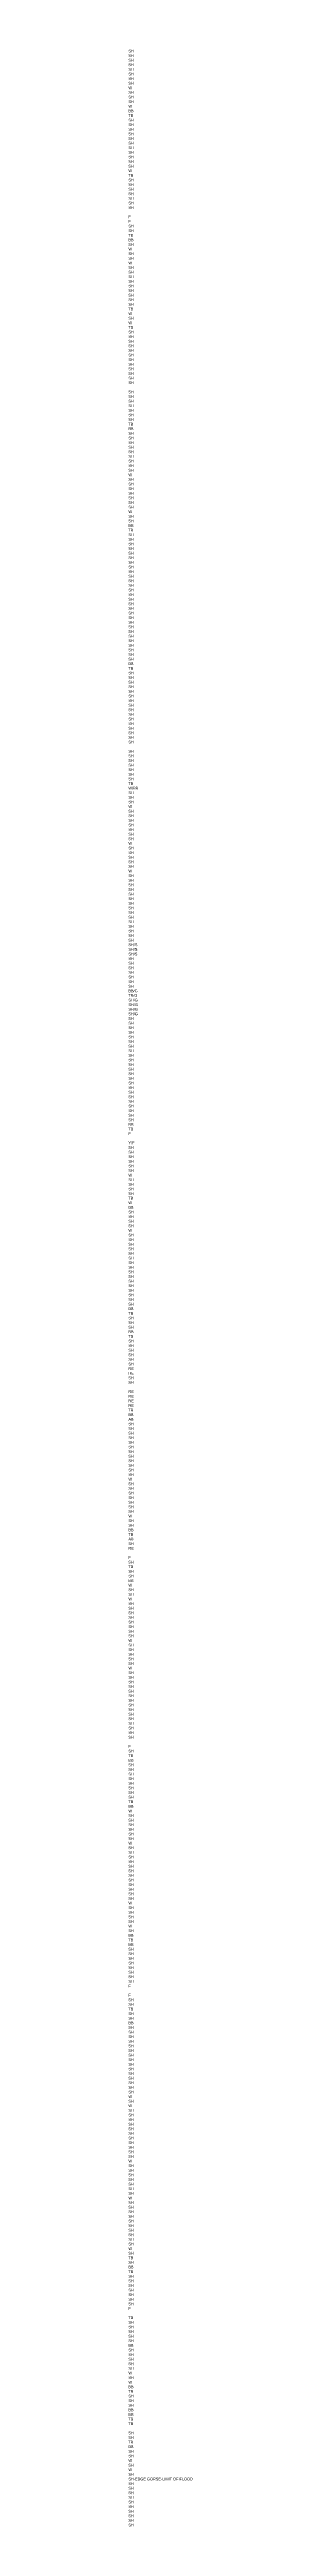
# Model space of a CAD drawing. Header units: millimetres. Extents: x -13804604 to 13046302109, y -19137686871 to 1424964600.
# Drawn here: x -3608678 to -3492226, y 86601208 to 91082249 of the extents above; entities that cross this region are included whole.
import ezdxf

# ---------------------------------------------------------------- set-up
doc = ezdxf.new("R2010")
doc.units = ezdxf.units.MM
doc.layers.add('Datum revision K8-21', color=7, linetype='Continuous', lineweight=0)
doc.styles.get("Standard").update_dxf_attribs({"font": 'arial.ttf'})

msp = doc.modelspace()

# ---------------------------------------------------------------- texts
at = {"layer": 'Datum revision K8-21', "color": 32, "true_color": 0xcd6928, "insert": (-3608692.127, 91090509.245), "char_height": 5000, "width": 2438707.36698, "attachment_point": 1}
msp.add_mtext('\\PSH\\PSH\\PSH\\PSH\\PSH\\PSH\\PSH\\PSH\\PW\\PSH\\PSH\\PSH\\PW\\PBB\\PTB\\PSH\\PSH\\PSH\\PSH\\PSH\\PSH\\PSH\\PSH\\PSH\\PSH\\PSH\\PW\\PTB\\PSH\\PSH\\PSH\\PSH\\PSH\\PSH\\PSH\\P\\PF\\PF\\PSH\\PSH\\PTB\\PBB\\PSH\\PW\\PSH\\PSH\\PW\\PSH\\PSH\\PSH\\PSH\\PSH\\PSH\\PSH\\PSH\\PSH\\PTB\\PW\\PSH\\PW\\PTB\\PSH\\PSH\\PSH\\PSH\\PSH\\PSH\\PSH\\PSH\\PSH\\PSH\\PSH\\PSH\\P\\PSH\\PSH\\PSH\\PSH\\PSH\\PSH\\PSH\\PTB\\PBB\\PSH\\PSH\\PSH\\PSH\\PSH\\PSH\\PSH\\PSH\\PSH\\PW\\PSH\\PSH\\PSH\\PSH\\PSH\\PSH\\PSH\\PW\\PSH\\PSH\\PBB\\PTB\\PSH\\PSH\\PSH\\PSH\\PSH\\PSH\\PSH\\PSH\\PSH\\PSH\\PSH\\PSH\\PSH\\PSH\\PSH\\PSH\\PSH\\PSH\\PSH\\PSH\\PSH\\PSH\\PSH\\PSH\\PSH\\PSH\\PSH\\PSH\\PBB\\PTB\\PSH\\PSH\\PSH\\PSH\\PSH\\PSH\\PSH\\PSH\\PSH\\PSH\\PSH\\PSH\\PSH\\PSH\\PSH\\PSH\\P\\PSH\\PSH\\PSH\\PSH\\PSH\\PSH\\PSH\\PTB\\PW/BB\\PSH\\PSH\\PSH\\PW\\PSH\\PSH\\PSH\\PSH\\PSH\\PSH\\PSH\\PW\\PSH\\PSH\\PSH\\PSH\\PSH\\PW\\PSH\\PSH\\PSH\\PSH\\PSH\\PSH\\PSH\\PSH\\PSH\\PSH\\PSH\\PSH\\PSH\\PSH\\PSH\\PSH/S\\PSH/S\\PSH/S\\PSH\\PSH\\PSH\\PSH\\PSH\\PSH\\PSH\\PBB/G\\PTB/G\\PSH/G\\PSH/G\\PSH/G\\PSH/G\\PSH\\PSH\\PSH\\PSH\\PSH\\PSH\\PSH\\PSH\\PSH\\PSH\\PSH\\PSH\\PSH\\PSH\\PSH\\PSH\\PSH\\PSH\\PSH\\PSH\\PSH\\PSH\\PSH\\PBB\\PTB\\PF\\P\\PY/F\\PSH\\PSH\\PSH\\PSH\\PSH\\PSH\\PW\\PSH\\PSH\\PSH\\PSH\\PTB\\PW\\PBB\\PSH\\PSH\\PSH\\PSH\\PW\\PSH\\PSH\\PSH\\PSH\\PSH\\PSH\\PSH\\PSH\\PSH\\PSH\\PSH\\PSH\\PSH\\PSH\\PSH\\PSH\\PBB\\PTB\\PSH\\PSH\\PSH\\PBB\\PTB\\PSH\\PSH\\PSH\\PSH\\PSH\\PSH\\PRE\\PRE\\PSH\\PSH\\P\\PRE\\PRE\\PRE\\PRE\\PTB\\PBB\\PAB\\PSH\\PSH\\PSH\\PSH\\PSH\\PSH\\PSH\\PSH\\PSH\\PSH\\PSH\\PSH\\PW\\PSH\\PSH\\PSH\\PSH\\PSH\\PSH\\PSH\\PW\\PSH\\PSH\\PBB\\PTB\\PAB\\PSH\\PRE\\P\\PF\\PSH\\PTB\\PSH\\PSH\\PBB\\PW\\PSH\\PSH\\PW\\PSH\\PSH\\PSH\\PSH\\PSH\\PSH\\PSH\\PSH\\PW\\PSH\\PSH\\PSH\\PSH\\PSH\\PW\\PSH\\PSH\\PSH\\PSH\\PSH\\PSH\\PSH\\PSH\\PSH\\PSH\\PSH\\PSH\\PSH\\PSH\\PSH\\P\\PF\\PSH\\PTB\\PBB\\PSH\\PSH\\PSH\\PSH\\PSH\\PSH\\PSH\\PSH\\PTB\\PBB\\PW\\PSH\\PSH\\PSH\\PSH\\PSH\\PSH\\PW\\PSH\\PSH\\PSH\\PSH\\PSH\\PSH\\PSH\\PSH\\PSH\\PSH\\PSH\\PSH\\PW\\PSH\\PSH\\PSH\\PSH\\PW\\PSH\\PBB\\PTB\\PBB\\PSH\\PSH\\PSH\\PSH\\PSH\\PSH\\PSH\\PSH\\PF\\P\\PF\\PSH\\PSH\\PTB\\PSH\\PSH\\PBB\\PSH\\PSH\\PSH\\PSH\\PSH\\PSH\\PSH\\PSH\\PSH\\PSH\\PSH\\PSH\\PSH\\PSH\\PSH\\PW\\PSH\\PW\\PSH\\PSH\\PSH\\PSH\\PSH\\PSH\\PSH\\PSH\\PSH\\PSH\\PSH\\PW\\PSH\\PSH\\PSH\\PSH\\PSH\\PSH\\PSH\\PW\\PSH\\PSH\\PSH\\PSH\\PSH\\PSH\\PSH\\PSH\\PSH\\PSH\\PW\\PSH\\PTB\\PSH\\PBB\\PTB\\PSH\\PSH\\PSH\\PSH\\PSH\\PSH\\PSH\\PF\\P\\PTB\\PSH\\PSH\\PSH\\PSH\\PSH\\PBB\\PSH\\PSH\\PSH\\PSH\\PSH\\PW\\PSH\\PW\\PBB\\PTB\\PSH\\PSH\\PSH\\PBB\\PBB\\PTB\\PTB\\P\\PSH\\PSH\\PTB\\PBB\\PSH\\PSH\\PW\\PSH\\PW\\PSH\\PSH-EDGE GORSE-LIMIT OF FLOOD\\PSH\\PSH\\PSH\\PSH\\PSH\\PSH\\PSH\\PSH\\PSH\\PSH\\P', dxfattribs=at)

doc.saveas('drawing.dxf')
